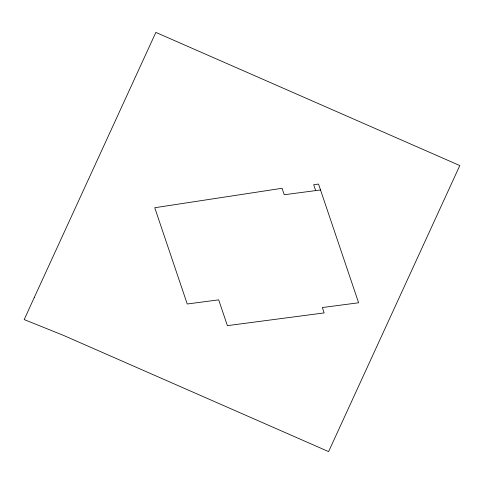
<?xml version="1.0" encoding="UTF-8"?>
<svg xmlns="http://www.w3.org/2000/svg" width="484" height="484" viewBox="0 0 484 484"><rect width="100%" height="100%" fill="white"/><g stroke="black" fill="none" stroke-linecap="round" stroke-linejoin="round"><path stroke-width="0.73" d="M320.517 189.964L284.235 194.737L282.063 188.288L154.741 207.733L187.241 303.994L218.683 299.856L227.389 325.641L324.141 312.918L322.326 307.546L358.608 302.778L318.526 184.059L313.686 184.694L315.683 190.605M34.267 297.485L24.2 319.585L63.392 335.345L328.6 451.596L459.8 165.558L155.86 32.404L34.267 297.485"/></g></svg>
